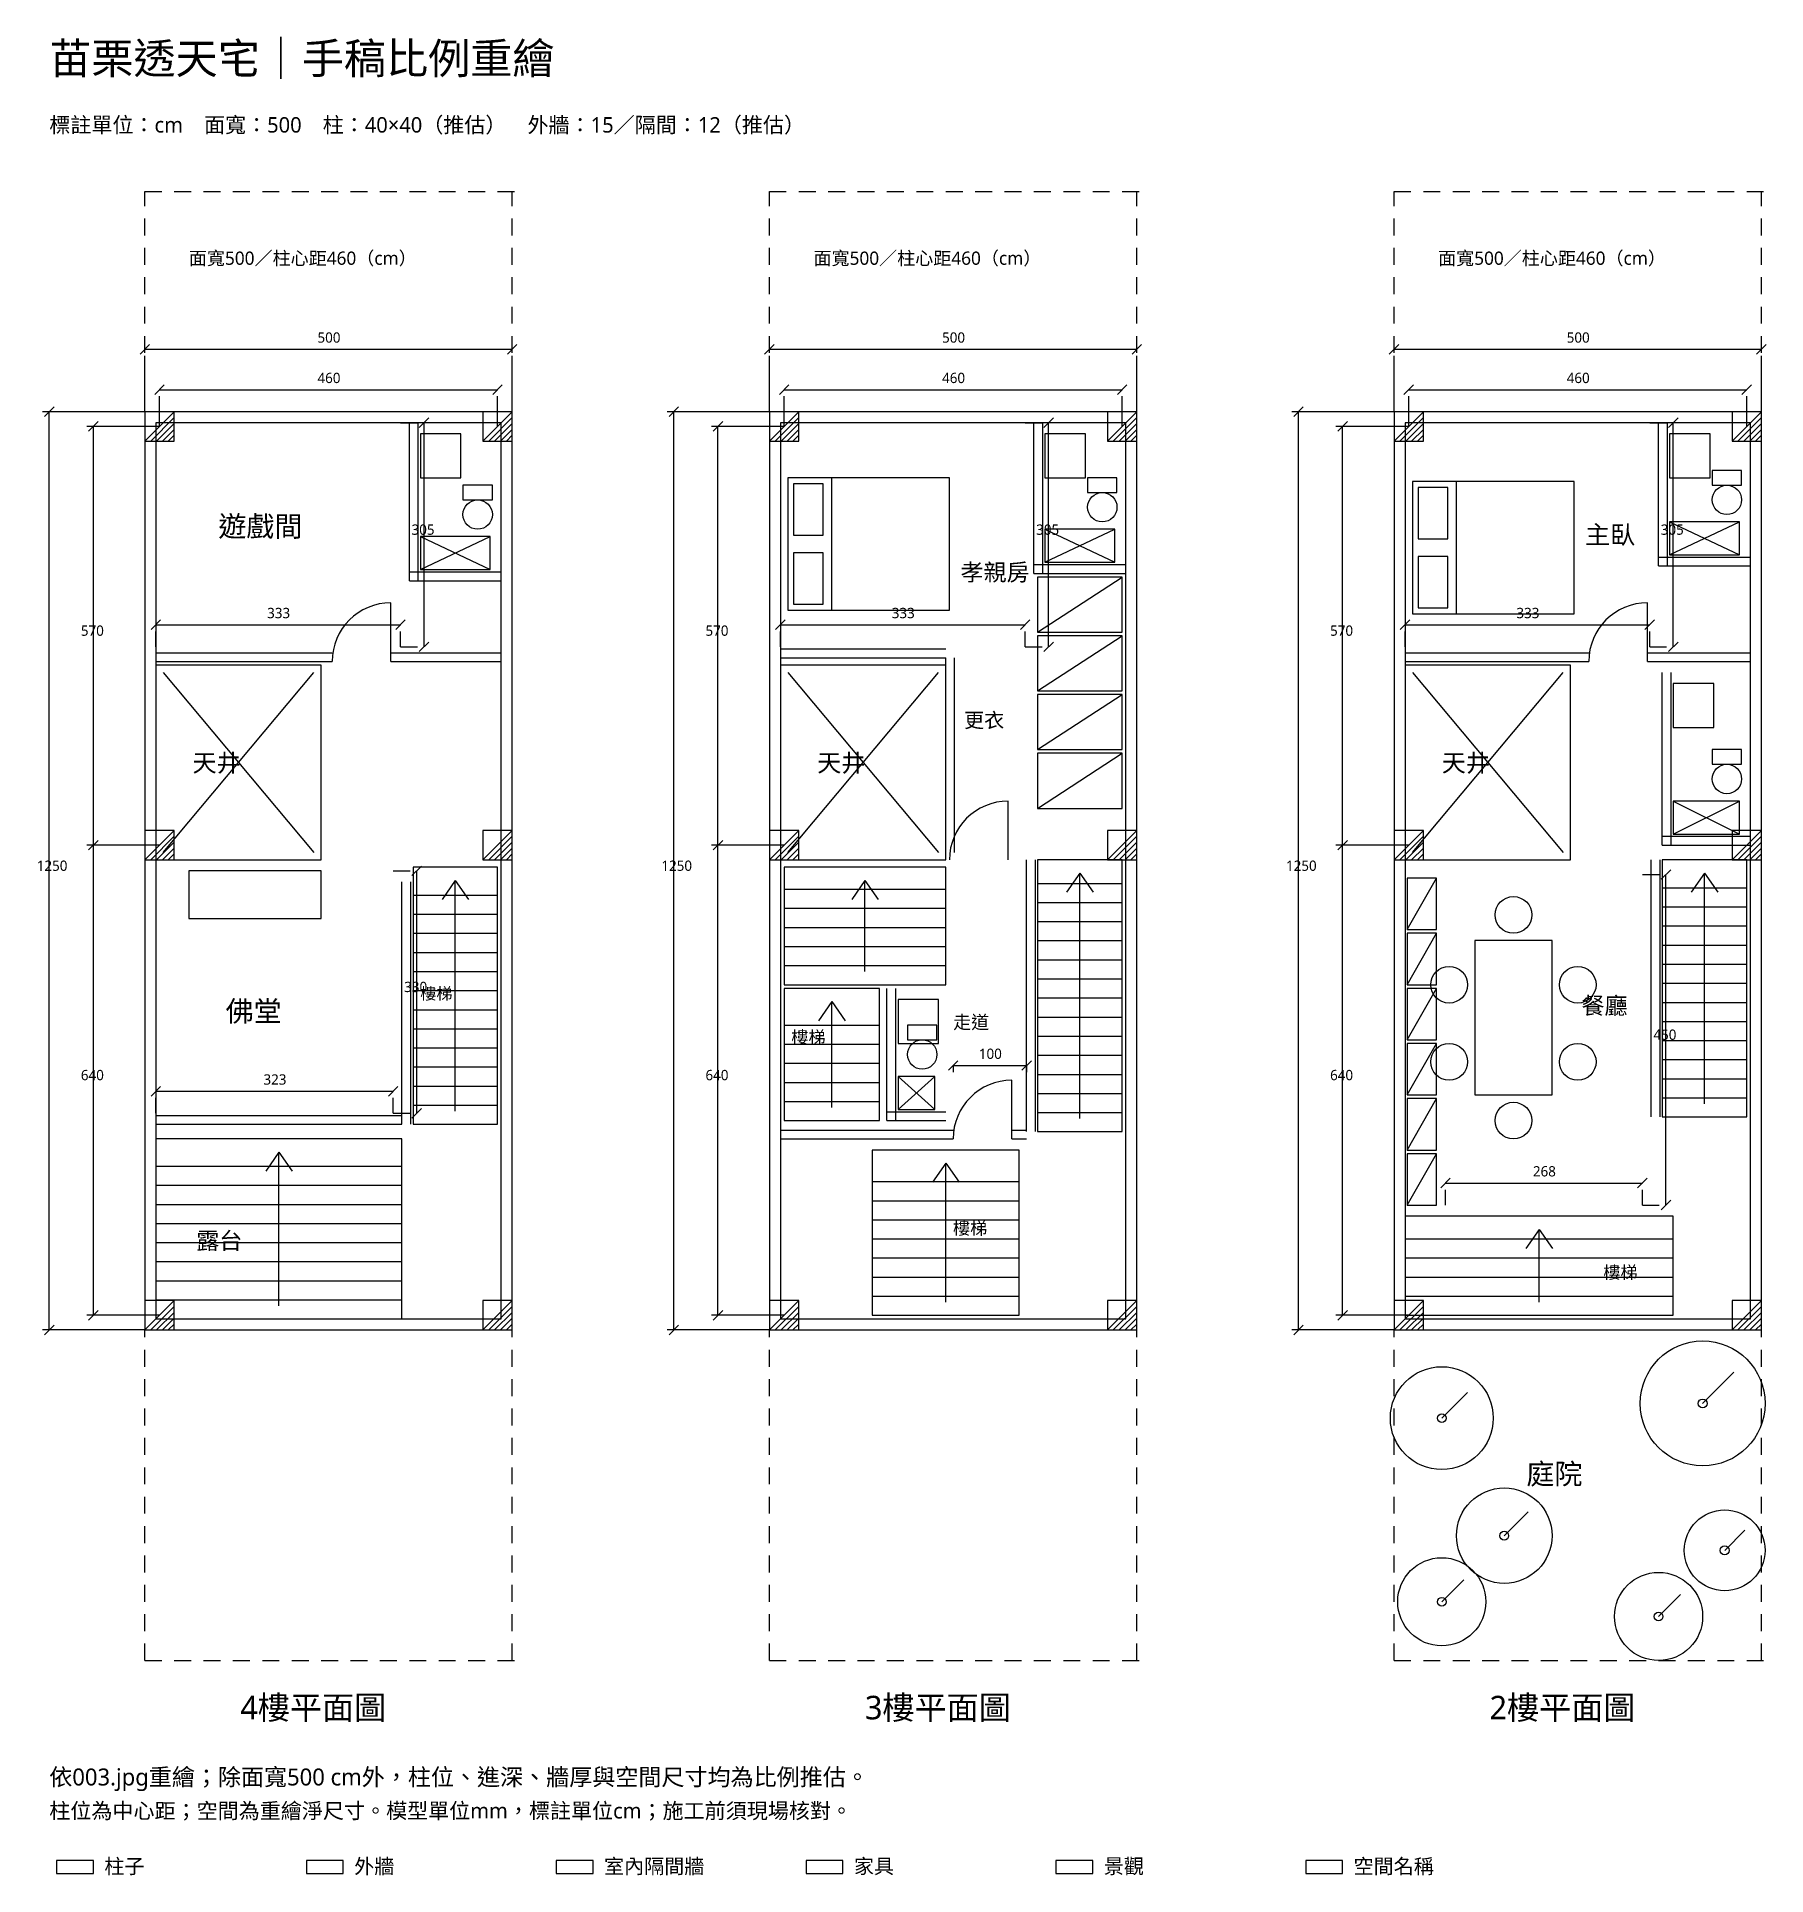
# Model space of a CAD drawing. Header units: millimetres. Extents: x -1470 to 22065, y -7422 to 17604.
import ezdxf

# ---------------------------------------------------------------- set-up
doc = ezdxf.new("R2010")
doc.units = ezdxf.units.MM
for name, color, linetype, true_color in [('COLUMN', 5, 'CONTINUOUS', 0x173fa8), ('DIMENSION', 7, 'CONTINUOUS', 0x555555), ('EXTERIOR', 4, 'CONTINUOUS', 0x60c8f2), ('FURNITURE', 9, 'CONTINUOUS', 0xaaaaaa), ('LANDSCAPE', 3, 'CONTINUOUS', 0x339b48), ('PARTITION', 2, 'CONTINUOUS', 0xd6b500), ('REFERENCE', 8, 'CONTINUOUS', 0x888888), ('SPACE_NAME', 1, 'CONTINUOUS', 0xdd3333)]:
    doc.layers.add(name, color=color, linetype=linetype, true_color=true_color)
doc.styles.add('CJK', font='msjh.ttc')
doc.dimstyles.get("Standard").update_dxf_attribs({"dimtxt": 140, "dimasz": 100, "dimexe": 90, "dimexo": 70, "dimgap": 70, "dimtad": 1, "dimdec": 1, "dimlfac": 0.1, "dimcen": 2.5, "dimazin": 3, "dimtfac": 1, "dimtmove": 0, "dimatfit": 3})

# ---------------------------------------------------------------- blocks, each defined once
blk = doc.blocks.new('*D1')
at = {"layer": 'DIMENSION'}
for p, q in [((-65, 13285), (65, 13415)), ((0, 13350), (5000, 13350)), ((4935, 13285), (5065, 13415)), ((0, 12500), (0, 13260)), ((5000, 12500), (5000, 13260))]:
    blk.add_line(p, q, dxfattribs=at)
at = {"layer": 'DIMENSION', "style": 'CJK'}
blk.add_text('500', height=140, dxfattribs=at).set_placement((2350, 13440))
blk = doc.blocks.new('*D2')
at = {"layer": 'DIMENSION'}
for p, q in [((135, 12735), (265, 12865)), ((200, 12800), (4800, 12800)), ((4735, 12735), (4865, 12865)), ((200, 12300), (200, 12710)), ((4800, 12300), (4800, 12710))]:
    blk.add_line(p, q, dxfattribs=at)
at = {"layer": 'DIMENSION', "style": 'CJK'}
blk.add_text('460', height=140, dxfattribs=at).set_placement((2350, 12890))
blk = doc.blocks.new('*D3')
at = {"layer": 'DIMENSION'}
for p, q in [((-1365, 12435), (-1235, 12565)), ((0, 12500), (-1390, 12500)), ((-1300, 0), (-1300, 12500)), ((0, 0), (-1390, 0)), ((-1365, -65), (-1235, 65))]:
    blk.add_line(p, q, dxfattribs=at)
at = {"layer": 'DIMENSION', "style": 'CJK'}
blk.add_text('1250', height=140, dxfattribs=at).set_placement((-1470, 6250))
blk = doc.blocks.new('*D4')
at = {"layer": 'DIMENSION'}
for p, q in [((200, 6600), (-790, 6600)), ((-765, 6535), (-635, 6665)), ((-700, 200), (-700, 6600)), ((-765, 135), (-635, 265)), ((200, 200), (-790, 200))]:
    blk.add_line(p, q, dxfattribs=at)
at = {"layer": 'DIMENSION', "style": 'CJK'}
blk.add_text('640', height=140, dxfattribs=at).set_placement((-870, 3400))
blk = doc.blocks.new('*D5')
at = {"layer": 'DIMENSION'}
for p, q in [((200, 12300), (-790, 12300)), ((-765, 12235), (-635, 12365)), ((-700, 6600), (-700, 12300)), ((200, 6600), (-790, 6600)), ((-765, 6535), (-635, 6665))]:
    blk.add_line(p, q, dxfattribs=at)
at = {"layer": 'DIMENSION', "style": 'CJK'}
blk.add_text('570', height=140, dxfattribs=at).set_placement((-870, 9450))
blk = doc.blocks.new('*D6')
at = {"layer": 'DIMENSION'}
for p, q in [((85, 9535), (215, 9665)), ((150, 9600), (3480, 9600)), ((3415, 9535), (3545, 9665)), ((150, 9300), (150, 9510)), ((3480, 9300), (3480, 9510))]:
    blk.add_line(p, q, dxfattribs=at)
at = {"layer": 'DIMENSION', "style": 'CJK'}
blk.add_text('333', height=140, dxfattribs=at).set_placement((1665, 9690))
blk = doc.blocks.new('*D7')
at = {"layer": 'DIMENSION'}
for p, q in [((3480, 12350), (3710, 12350)), ((3735, 12285), (3865, 12415)), ((3800, 9300), (3800, 12350)), ((3480, 9300), (3710, 9300)), ((3735, 9235), (3865, 9365))]:
    blk.add_line(p, q, dxfattribs=at)
at = {"layer": 'DIMENSION', "style": 'CJK'}
blk.add_text('305', height=140, dxfattribs=at).set_placement((3630, 10825))
blk = doc.blocks.new('*D8')
at = {"layer": 'DIMENSION'}
for p, q in [((85, 3185), (215, 3315)), ((3315, 3185), (3445, 3315)), ((150, 3250), (3380, 3250)), ((150, 2950), (150, 3160)), ((3380, 2950), (3380, 3160))]:
    blk.add_line(p, q, dxfattribs=at)
at = {"layer": 'DIMENSION', "style": 'CJK'}
blk.add_text('323', height=140, dxfattribs=at).set_placement((1615, 3340))
blk = doc.blocks.new('*D9')
at = {"layer": 'DIMENSION'}
for p, q in [((3635, 6185), (3765, 6315)), ((3380, 6250), (3610, 6250)), ((3700, 2950), (3700, 6250)), ((3635, 2885), (3765, 3015)), ((3380, 2950), (3610, 2950))]:
    blk.add_line(p, q, dxfattribs=at)
at = {"layer": 'DIMENSION', "style": 'CJK'}
blk.add_text('330', height=140, dxfattribs=at).set_placement((3530, 4600))
blk = doc.blocks.new('*D10')
at = {"layer": 'DIMENSION'}
for p, q in [((8435, 13285), (8565, 13415)), ((8500, 13350), (13500, 13350)), ((13435, 13285), (13565, 13415)), ((8500, 12500), (8500, 13260)), ((13500, 12500), (13500, 13260))]:
    blk.add_line(p, q, dxfattribs=at)
at = {"layer": 'DIMENSION', "style": 'CJK'}
blk.add_text('500', height=140, dxfattribs=at).set_placement((10850, 13440))
blk = doc.blocks.new('*D11')
at = {"layer": 'DIMENSION'}
for p, q in [((8635, 12735), (8765, 12865)), ((8700, 12800), (13300, 12800)), ((13235, 12735), (13365, 12865)), ((8700, 12300), (8700, 12710)), ((13300, 12300), (13300, 12710))]:
    blk.add_line(p, q, dxfattribs=at)
at = {"layer": 'DIMENSION', "style": 'CJK'}
blk.add_text('460', height=140, dxfattribs=at).set_placement((10850, 12890))
blk = doc.blocks.new('*D12')
at = {"layer": 'DIMENSION'}
for p, q in [((7135, 12435), (7265, 12565)), ((8500, 12500), (7110, 12500)), ((7200, 0), (7200, 12500)), ((8500, 0), (7110, 0)), ((7135, -65), (7265, 65))]:
    blk.add_line(p, q, dxfattribs=at)
at = {"layer": 'DIMENSION', "style": 'CJK'}
blk.add_text('1250', height=140, dxfattribs=at).set_placement((7030, 6250))
blk = doc.blocks.new('*D13')
at = {"layer": 'DIMENSION'}
for p, q in [((8700, 6600), (7710, 6600)), ((7735, 6535), (7865, 6665)), ((7800, 200), (7800, 6600)), ((7735, 135), (7865, 265)), ((8700, 200), (7710, 200))]:
    blk.add_line(p, q, dxfattribs=at)
at = {"layer": 'DIMENSION', "style": 'CJK'}
blk.add_text('640', height=140, dxfattribs=at).set_placement((7630, 3400))
blk = doc.blocks.new('*D14')
at = {"layer": 'DIMENSION'}
for p, q in [((8700, 12300), (7710, 12300)), ((7735, 12235), (7865, 12365)), ((7800, 6600), (7800, 12300)), ((8700, 6600), (7710, 6600)), ((7735, 6535), (7865, 6665))]:
    blk.add_line(p, q, dxfattribs=at)
at = {"layer": 'DIMENSION', "style": 'CJK'}
blk.add_text('570', height=140, dxfattribs=at).set_placement((7630, 9450))
blk = doc.blocks.new('*D15')
at = {"layer": 'DIMENSION'}
for p, q in [((8585, 9535), (8715, 9665)), ((8650, 9600), (11980, 9600)), ((11915, 9535), (12045, 9665)), ((8650, 9300), (8650, 9510)), ((11980, 9300), (11980, 9510))]:
    blk.add_line(p, q, dxfattribs=at)
at = {"layer": 'DIMENSION', "style": 'CJK'}
blk.add_text('333', height=140, dxfattribs=at).set_placement((10165, 9690))
blk = doc.blocks.new('*D16')
at = {"layer": 'DIMENSION'}
for p, q in [((11980, 12350), (12210, 12350)), ((12235, 12285), (12365, 12415)), ((12300, 9300), (12300, 12350)), ((11980, 9300), (12210, 9300)), ((12235, 9235), (12365, 9365))]:
    blk.add_line(p, q, dxfattribs=at)
at = {"layer": 'DIMENSION', "style": 'CJK'}
blk.add_text('305', height=140, dxfattribs=at).set_placement((12130, 10825))
blk = doc.blocks.new('*D17')
at = {"layer": 'DIMENSION'}
for p, q in [((10935, 3535), (11065, 3665)), ((11000, 3600), (11000, 3510)), ((11000, 3600), (12000, 3600)), ((11935, 3535), (12065, 3665)), ((12000, 3600), (12000, 3510))]:
    blk.add_line(p, q, dxfattribs=at)
at = {"layer": 'DIMENSION', "style": 'CJK'}
blk.add_text('100', height=140, dxfattribs=at).set_placement((11350, 3690))
blk = doc.blocks.new('*D18')
at = {"layer": 'DIMENSION'}
for p, q in [((16935, 13285), (17065, 13415)), ((17000, 13350), (22000, 13350)), ((21935, 13285), (22065, 13415)), ((17000, 12500), (17000, 13260)), ((22000, 12500), (22000, 13260))]:
    blk.add_line(p, q, dxfattribs=at)
at = {"layer": 'DIMENSION', "style": 'CJK'}
blk.add_text('500', height=140, dxfattribs=at).set_placement((19350, 13440))
blk = doc.blocks.new('*D19')
at = {"layer": 'DIMENSION'}
for p, q in [((17135, 12735), (17265, 12865)), ((17200, 12800), (21800, 12800)), ((21735, 12735), (21865, 12865)), ((17200, 12300), (17200, 12710)), ((21800, 12300), (21800, 12710))]:
    blk.add_line(p, q, dxfattribs=at)
at = {"layer": 'DIMENSION', "style": 'CJK'}
blk.add_text('460', height=140, dxfattribs=at).set_placement((19350, 12890))
blk = doc.blocks.new('*D20')
at = {"layer": 'DIMENSION'}
for p, q in [((15635, 12435), (15765, 12565)), ((17000, 12500), (15610, 12500)), ((15700, 0), (15700, 12500)), ((17000, 0), (15610, 0)), ((15635, -65), (15765, 65))]:
    blk.add_line(p, q, dxfattribs=at)
at = {"layer": 'DIMENSION', "style": 'CJK'}
blk.add_text('1250', height=140, dxfattribs=at).set_placement((15530, 6250))
blk = doc.blocks.new('*D21')
at = {"layer": 'DIMENSION'}
for p, q in [((17200, 6600), (16210, 6600)), ((16235, 6535), (16365, 6665)), ((16300, 200), (16300, 6600)), ((16235, 135), (16365, 265)), ((17200, 200), (16210, 200))]:
    blk.add_line(p, q, dxfattribs=at)
at = {"layer": 'DIMENSION', "style": 'CJK'}
blk.add_text('640', height=140, dxfattribs=at).set_placement((16130, 3400))
blk = doc.blocks.new('*D22')
at = {"layer": 'DIMENSION'}
for p, q in [((17200, 12300), (16210, 12300)), ((16235, 12235), (16365, 12365)), ((16300, 6600), (16300, 12300)), ((17200, 6600), (16210, 6600)), ((16235, 6535), (16365, 6665))]:
    blk.add_line(p, q, dxfattribs=at)
at = {"layer": 'DIMENSION', "style": 'CJK'}
blk.add_text('570', height=140, dxfattribs=at).set_placement((16130, 9450))
blk = doc.blocks.new('*D23')
at = {"layer": 'DIMENSION'}
for p, q in [((17085, 9535), (17215, 9665)), ((17150, 9600), (20480, 9600)), ((20415, 9535), (20545, 9665)), ((17150, 9300), (17150, 9510)), ((20480, 9300), (20480, 9510))]:
    blk.add_line(p, q, dxfattribs=at)
at = {"layer": 'DIMENSION', "style": 'CJK'}
blk.add_text('333', height=140, dxfattribs=at).set_placement((18665, 9690))
blk = doc.blocks.new('*D24')
at = {"layer": 'DIMENSION'}
for p, q in [((20480, 12350), (20710, 12350)), ((20735, 12285), (20865, 12415)), ((20800, 9300), (20800, 12350)), ((20480, 9300), (20710, 9300)), ((20735, 9235), (20865, 9365))]:
    blk.add_line(p, q, dxfattribs=at)
at = {"layer": 'DIMENSION', "style": 'CJK'}
blk.add_text('305', height=140, dxfattribs=at).set_placement((20630, 10825))
blk = doc.blocks.new('*D25')
at = {"layer": 'DIMENSION'}
for p, q in [((17635, 1935), (17765, 2065)), ((20315, 1935), (20445, 2065)), ((17700, 2000), (20380, 2000)), ((17700, 1700), (17700, 1910)), ((20380, 1700), (20380, 1910))]:
    blk.add_line(p, q, dxfattribs=at)
at = {"layer": 'DIMENSION', "style": 'CJK'}
blk.add_text('268', height=140, dxfattribs=at).set_placement((18890, 2090))
blk = doc.blocks.new('*D26')
at = {"layer": 'DIMENSION'}
for p, q in [((20635, 6135), (20765, 6265)), ((20380, 6200), (20610, 6200)), ((20700, 1700), (20700, 6200)), ((20635, 1635), (20765, 1765)), ((20380, 1700), (20610, 1700))]:
    blk.add_line(p, q, dxfattribs=at)
at = {"layer": 'DIMENSION', "style": 'CJK'}
blk.add_text('450', height=140, dxfattribs=at).set_placement((20530, 3950))

msp = doc.modelspace()

# ---------------------------------------------------------------- linework, layer by layer
at = {"layer": 'COLUMN'}
for p, q in [((400, 12500), (0, 12500)), ((0, 12500), (0, 12100)), ((0, 12100), (400, 12500)), ((80, 12100), (400, 12420)), ((160, 12100), (400, 12340)), ((400, 12100), (400, 12500)), ((5000, 12500), (4600, 12500)), ((4600, 12500), (4600, 12100)), ((4600, 12100), (5000, 12500)), ((4680, 12100), (5000, 12420)), ((4760, 12100), (5000, 12340)), ((5000, 12100), (5000, 12500)), ((8900, 12500), (8500, 12500)), ((8500, 12500), (8500, 12100)), ((8500, 12100), (8900, 12500)), ((8580, 12100), (8900, 12420)), ((8660, 12100), (8900, 12340)), ((8900, 12100), (8900, 12500)), ((13500, 12500), (13100, 12500)), ((13100, 12500), (13100, 12100)), ((13100, 12100), (13500, 12500)), ((13180, 12100), (13500, 12420)), ((13260, 12100), (13500, 12340)), ((13500, 12100), (13500, 12500)), ((17400, 12500), (17000, 12500)), ((17000, 12500), (17000, 12100)), ((17000, 12100), (17400, 12500)), ((17080, 12100), (17400, 12420)), ((17160, 12100), (17400, 12340)), ((17400, 12100), (17400, 12500)), ((22000, 12500), (21600, 12500)), ((21600, 12500), (21600, 12100)), ((21600, 12100), (22000, 12500)), ((21680, 12100), (22000, 12420)), ((21760, 12100), (22000, 12340)), ((22000, 12100), (22000, 12500)), ((0, 12100), (400, 12100)), ((240, 12100), (400, 12260)), ((320, 12100), (400, 12180)), ((4600, 12100), (5000, 12100)), ((4840, 12100), (5000, 12260)), ((4920, 12100), (5000, 12180)), ((8500, 12100), (8900, 12100)), ((8740, 12100), (8900, 12260)), ((8820, 12100), (8900, 12180)), ((13100, 12100), (13500, 12100)), ((13340, 12100), (13500, 12260)), ((13420, 12100), (13500, 12180)), ((17000, 12100), (17400, 12100)), ((17240, 12100), (17400, 12260)), ((17320, 12100), (17400, 12180)), ((21600, 12100), (22000, 12100)), ((21840, 12100), (22000, 12260)), ((21920, 12100), (22000, 12180)), ((400, 6800), (0, 6800)), ((0, 6800), (0, 6400)), ((0, 6400), (400, 6800)), ((400, 6400), (400, 6800)), ((5000, 6800), (4600, 6800)), ((4600, 6800), (4600, 6400)), ((4600, 6400), (5000, 6800)), ((5000, 6400), (5000, 6800)), ((8900, 6800), (8500, 6800)), ((8500, 6800), (8500, 6400)), ((8500, 6400), (8900, 6800)), ((8900, 6400), (8900, 6800)), ((13500, 6800), (13100, 6800)), ((13100, 6800), (13100, 6400)), ((13100, 6400), (13500, 6800)), ((13500, 6400), (13500, 6800)), ((17400, 6800), (17000, 6800)), ((17000, 6800), (17000, 6400)), ((17000, 6400), (17400, 6800)), ((17400, 6400), (17400, 6800)), ((22000, 6800), (21600, 6800)), ((21600, 6800), (21600, 6400)), ((21600, 6400), (22000, 6800)), ((22000, 6400), (22000, 6800)), ((80, 6400), (400, 6720)), ((160, 6400), (400, 6640)), ((240, 6400), (400, 6560)), ((4680, 6400), (5000, 6720)), ((4760, 6400), (5000, 6640)), ((4840, 6400), (5000, 6560)), ((8580, 6400), (8900, 6720)), ((8660, 6400), (8900, 6640)), ((8740, 6400), (8900, 6560)), ((13180, 6400), (13500, 6720)), ((13260, 6400), (13500, 6640)), ((13340, 6400), (13500, 6560)), ((17080, 6400), (17400, 6720)), ((17160, 6400), (17400, 6640)), ((17240, 6400), (17400, 6560)), ((21680, 6400), (22000, 6720)), ((21760, 6400), (22000, 6640)), ((21840, 6400), (22000, 6560)), ((0, 6400), (400, 6400)), ((320, 6400), (400, 6480)), ((4600, 6400), (5000, 6400)), ((4920, 6400), (5000, 6480)), ((8500, 6400), (8900, 6400)), ((8820, 6400), (8900, 6480)), ((13100, 6400), (13500, 6400)), ((13420, 6400), (13500, 6480)), ((17000, 6400), (17400, 6400)), ((17320, 6400), (17400, 6480)), ((21600, 6400), (22000, 6400)), ((21920, 6400), (22000, 6480)), ((400, 400), (0, 400)), ((0, 400), (0, 0)), ((0, 0), (400, 400)), ((80, 0), (400, 320)), ((400, 0), (400, 400)), ((5000, 400), (4600, 400)), ((4600, 400), (4600, 0)), ((4600, 0), (5000, 400)), ((4680, 0), (5000, 320)), ((5000, 0), (5000, 400)), ((8900, 400), (8500, 400)), ((8500, 400), (8500, 0)), ((8500, 0), (8900, 400)), ((8580, 0), (8900, 320)), ((8900, 0), (8900, 400)), ((13500, 400), (13100, 400)), ((13100, 400), (13100, 0)), ((13100, 0), (13500, 400)), ((13180, 0), (13500, 320)), ((13500, 0), (13500, 400)), ((17400, 400), (17000, 400)), ((17000, 400), (17000, 0)), ((17000, 0), (17400, 400)), ((17080, 0), (17400, 320)), ((17400, 0), (17400, 400)), ((22000, 400), (21600, 400)), ((21600, 400), (21600, 0)), ((21600, 0), (22000, 400)), ((21680, 0), (22000, 320)), ((22000, 0), (22000, 400)), ((0, 0), (400, 0)), ((160, 0), (400, 240)), ((240, 0), (400, 160)), ((320, 0), (400, 80)), ((4600, 0), (5000, 0)), ((4760, 0), (5000, 240)), ((4840, 0), (5000, 160)), ((4920, 0), (5000, 80)), ((8500, 0), (8900, 0)), ((8660, 0), (8900, 240)), ((8740, 0), (8900, 160)), ((8820, 0), (8900, 80)), ((13100, 0), (13500, 0)), ((13260, 0), (13500, 240)), ((13340, 0), (13500, 160)), ((13420, 0), (13500, 80)), ((17000, 0), (17400, 0)), ((17160, 0), (17400, 240)), ((17240, 0), (17400, 160)), ((17320, 0), (17400, 80)), ((21600, 0), (22000, 0)), ((21760, 0), (22000, 240)), ((21840, 0), (22000, 160)), ((21920, 0), (22000, 80)), ((-700, -7220), (-1200, -7220)), ((-1200, -7220), (-1200, -7400)), ((-700, -7400), (-700, -7220)), ((-1200, -7400), (-700, -7400))]:
    msp.add_line(p, q, dxfattribs=at)
at = {"layer": 'EXTERIOR'}
for p, q in [((5000, 12500), (0, 12500)), ((0, 12500), (0, 0)), ((4850, 12350), (150, 12350)), ((150, 12350), (150, 150)), ((4850, 150), (4850, 12350)), ((5000, 0), (5000, 12500)), ((13500, 12500), (8500, 12500)), ((8500, 12500), (8500, 0)), ((13350, 12350), (8650, 12350)), ((8650, 12350), (8650, 150)), ((13350, 150), (13350, 12350)), ((13500, 0), (13500, 12500)), ((22000, 12500), (17000, 12500)), ((17000, 12500), (17000, 0)), ((21850, 12350), (17150, 12350)), ((17150, 12350), (17150, 150)), ((21850, 150), (21850, 12350)), ((22000, 0), (22000, 12500)), ((2400, 9050), (150, 9050)), ((150, 9050), (150, 6400)), ((2400, 6400), (2400, 9050)), ((10900, 9050), (8650, 9050)), ((8650, 9050), (8650, 6400)), ((10900, 6400), (10900, 9050)), ((19400, 9050), (17150, 9050)), ((17150, 9050), (17150, 6400)), ((19400, 6400), (19400, 9050)), ((150, 6400), (2400, 6400)), ((8650, 6400), (10900, 6400)), ((17150, 6400), (19400, 6400)), ((0, 0), (5000, 0)), ((150, 150), (4850, 150)), ((8500, 0), (13500, 0)), ((8650, 150), (13350, 150)), ((17000, 0), (22000, 0)), ((17150, 150), (21850, 150)), ((2700, -7220), (2200, -7220)), ((2200, -7220), (2200, -7400)), ((2700, -7400), (2700, -7220)), ((2200, -7400), (2700, -7400))]:
    msp.add_line(p, q, dxfattribs=at)
at = {"layer": 'FURNITURE'}
for p, q in [((4300, 12200), (3750, 12200)), ((3750, 12200), (3750, 11600)), ((4300, 11600), (4300, 12200)), ((12800, 12200), (12250, 12200)), ((12250, 12200), (12250, 11600)), ((12800, 11600), (12800, 12200)), ((21300, 12200), (20750, 12200)), ((20750, 12200), (20750, 11600)), ((21300, 11600), (21300, 12200)), ((3750, 11600), (4300, 11600)), ((10950, 11600), (8750, 11600)), ((8750, 11600), (8750, 9800)), ((9230, 11520), (8830, 11520)), ((8830, 11520), (8830, 10820)), ((9230, 10820), (9230, 11520)), ((9350, 9800), (9350, 11600)), ((10950, 9800), (10950, 11600)), ((12250, 11600), (12800, 11600)), ((13230, 11600), (12830, 11600)), ((12830, 11600), (12830, 11400)), ((13230, 11400), (13230, 11600)), ((19450, 11550), (17250, 11550)), ((17250, 11550), (17250, 9750)), ((17850, 9750), (17850, 11550)), ((19450, 9750), (19450, 11550)), ((20750, 11600), (21300, 11600)), ((21730, 11700), (21330, 11700)), ((21330, 11700), (21330, 11500)), ((21730, 11500), (21730, 11700)), ((4730, 11500), (4330, 11500)), ((4330, 11500), (4330, 11300)), ((4330, 11300), (4730, 11300)), ((4730, 11300), (4730, 11500)), ((12830, 11400), (13230, 11400)), ((17730, 11470), (17330, 11470)), ((17330, 11470), (17330, 10770)), ((17730, 10770), (17730, 11470)), ((21330, 11500), (21730, 11500)), ((4700, 10800), (3750, 10800)), ((3750, 10800), (3750, 10350)), ((3750, 10350), (4700, 10800)), ((3750, 10800), (4700, 10350)), ((4700, 10350), (4700, 10800)), ((8830, 10820), (9230, 10820)), ((13200, 10900), (12250, 10900)), ((12250, 10900), (12250, 10450)), ((12250, 10450), (13200, 10900)), ((12250, 10900), (13200, 10450)), ((13200, 10450), (13200, 10900)), ((17330, 10770), (17730, 10770)), ((21700, 11000), (20750, 11000)), ((20750, 11000), (20750, 10550)), ((20750, 10550), (21700, 11000)), ((20750, 11000), (21700, 10550)), ((21700, 10550), (21700, 11000)), ((9230, 10580), (8830, 10580)), ((8830, 10580), (8830, 9880)), ((9230, 9880), (9230, 10580)), ((17730, 10530), (17330, 10530)), ((17330, 10530), (17330, 9830)), ((17730, 9830), (17730, 10530)), ((20750, 10550), (21700, 10550)), ((3750, 10350), (4700, 10350)), ((12250, 10450), (13200, 10450)), ((13300, 10250), (12150, 10250)), ((12150, 10250), (12150, 9500)), ((12150, 9500), (13300, 10250)), ((13300, 9500), (13300, 10250)), ((8750, 9800), (10950, 9800)), ((8830, 9880), (9230, 9880)), ((17330, 9830), (17730, 9830)), ((17250, 9750), (19450, 9750)), ((12150, 9500), (13300, 9500)), ((13300, 9450), (12150, 9450)), ((12150, 9450), (12150, 8700)), ((12150, 8700), (13300, 9450)), ((13300, 8700), (13300, 9450)), ((21350, 8800), (20800, 8800)), ((20800, 8800), (20800, 8200)), ((21350, 8200), (21350, 8800)), ((12150, 8700), (13300, 8700)), ((13300, 8650), (12150, 8650)), ((12150, 8650), (12150, 7900)), ((12150, 7900), (13300, 8650)), ((13300, 7900), (13300, 8650)), ((20800, 8200), (21350, 8200)), ((12150, 7900), (13300, 7900)), ((13300, 7850), (12150, 7850)), ((12150, 7850), (12150, 7100)), ((12150, 7100), (13300, 7850)), ((13300, 7100), (13300, 7850)), ((21730, 7900), (21330, 7900)), ((21330, 7900), (21330, 7700)), ((21730, 7700), (21730, 7900)), ((21330, 7700), (21730, 7700)), ((12150, 7100), (13300, 7100)), ((21700, 7200), (20800, 7200)), ((20800, 7200), (20800, 6750)), ((20800, 6750), (21700, 7200)), ((20800, 7200), (21700, 6750)), ((21700, 6750), (21700, 7200)), ((20800, 6750), (21700, 6750)), ((4800, 6300), (3650, 6300)), ((3650, 6300), (3650, 2800)), ((4800, 2800), (4800, 6300)), ((10900, 6300), (8700, 6300)), ((8700, 6300), (8700, 4700)), ((10900, 4700), (10900, 6300)), ((13300, 6400), (12150, 6400)), ((12150, 6400), (12150, 2700)), ((13300, 2700), (13300, 6400)), ((21800, 6400), (20650, 6400)), ((20650, 6400), (20650, 2900)), ((21800, 2900), (21800, 6400)), ((2400, 6250), (600, 6250)), ((600, 6250), (600, 5600)), ((2400, 5600), (2400, 6250)), ((4225, 6120), (4045, 5860)), ((4225, 2980), (4225, 6120)), ((4225, 6120), (4405, 5860)), ((9800, 6120), (9620, 5860)), ((9800, 4880), (9800, 6120)), ((9800, 6120), (9980, 5860)), ((12150, 6080), (13300, 6080)), ((12725, 6220), (12545, 5960)), ((12725, 2880), (12725, 6220)), ((12725, 6220), (12905, 5960)), ((17580, 6150), (17180, 6150)), ((17180, 6150), (17180, 5450)), ((17180, 5450), (17580, 6150)), ((17580, 5450), (17580, 6150)), ((20650, 6020), (21800, 6020)), ((21225, 6220), (21045, 5960)), ((21225, 3080), (21225, 6220)), ((21225, 6220), (21405, 5960)), ((3650, 5920), (4800, 5920)), ((8700, 6000), (10900, 6000)), ((12150, 5820), (13300, 5820)), ((20650, 5760), (21800, 5760)), ((600, 5600), (2400, 5600)), ((3650, 5660), (4800, 5660)), ((8700, 5740), (10900, 5740)), ((12150, 5560), (13300, 5560)), ((3650, 5400), (4800, 5400)), ((8700, 5480), (10900, 5480)), ((12150, 5300), (13300, 5300)), ((17180, 5450), (17580, 5450)), ((17580, 5400), (17180, 5400)), ((17180, 5400), (17180, 4700)), ((17180, 4700), (17580, 5400)), ((17580, 4700), (17580, 5400)), ((19150, 5300), (18100, 5300)), ((18100, 5300), (18100, 3200)), ((19150, 3200), (19150, 5300)), ((20650, 5500), (21800, 5500)), ((3650, 5140), (4800, 5140)), ((8700, 5220), (10900, 5220)), ((12150, 5040), (13300, 5040)), ((20650, 5240), (21800, 5240)), ((3650, 4880), (4800, 4880)), ((8700, 4960), (10900, 4960)), ((12150, 4780), (13300, 4780)), ((20650, 4980), (21800, 4980)), ((3650, 4620), (4800, 4620)), ((8700, 4700), (10900, 4700)), ((10000, 4650), (8700, 4650)), ((8700, 4650), (8700, 2850)), ((10000, 2850), (10000, 4650)), ((12150, 4520), (13300, 4520)), ((17180, 4700), (17580, 4700)), ((17580, 4650), (17180, 4650)), ((17180, 4650), (17180, 3950)), ((17180, 3950), (17580, 4650)), ((17580, 3950), (17580, 4650)), ((20650, 4720), (21800, 4720)), ((3650, 4360), (4800, 4360)), ((9350, 4470), (9170, 4210)), ((9350, 3030), (9350, 4470)), ((9350, 4470), (9530, 4210)), ((10800, 4500), (10250, 4500)), ((10250, 4500), (10250, 3900)), ((10800, 3900), (10800, 4500)), ((12150, 4260), (13300, 4260)), ((20650, 4460), (21800, 4460)), ((3650, 4100), (4800, 4100)), ((8700, 4150), (10000, 4150)), ((10780, 4150), (10380, 4150)), ((10380, 4150), (10380, 3950)), ((10780, 3950), (10780, 4150)), ((20650, 4200), (21800, 4200)), ((3650, 3840), (4800, 3840)), ((8700, 3890), (10000, 3890)), ((10250, 3900), (10800, 3900)), ((10380, 3950), (10780, 3950)), ((12150, 4000), (13300, 4000)), ((17180, 3950), (17580, 3950)), ((17580, 3900), (17180, 3900)), ((17180, 3900), (17180, 3200)), ((17180, 3200), (17580, 3900)), ((17580, 3200), (17580, 3900)), ((20650, 3940), (21800, 3940)), ((3650, 3580), (4800, 3580)), ((8700, 3630), (10000, 3630)), ((12150, 3740), (13300, 3740)), ((20650, 3680), (21800, 3680)), ((3650, 3320), (4800, 3320)), ((8700, 3370), (10000, 3370)), ((10750, 3450), (10250, 3450)), ((10250, 3450), (10250, 3000)), ((10250, 3000), (10750, 3450)), ((10250, 3450), (10750, 3000)), ((10750, 3000), (10750, 3450)), ((12150, 3480), (13300, 3480)), ((20650, 3420), (21800, 3420)), ((3650, 3060), (4800, 3060)), ((8700, 3110), (10000, 3110)), ((12150, 3220), (13300, 3220)), ((17180, 3200), (17580, 3200)), ((17580, 3150), (17180, 3150)), ((17180, 3150), (17180, 2450)), ((17180, 2450), (17580, 3150)), ((17580, 2450), (17580, 3150)), ((18100, 3200), (19150, 3200)), ((20650, 3160), (21800, 3160)), ((3650, 2800), (4800, 2800)), ((8700, 2850), (10000, 2850)), ((10250, 3000), (10750, 3000)), ((12150, 2960), (13300, 2960)), ((20650, 2900), (21800, 2900)), ((3500, 2600), (150, 2600)), ((150, 2600), (150, 150)), ((3500, 150), (3500, 2600)), ((12150, 2700), (13300, 2700)), ((1825, 2420), (1645, 2160)), ((1825, 330), (1825, 2420)), ((1825, 2420), (2005, 2160)), ((11900, 2450), (9900, 2450)), ((9900, 2450), (9900, 200)), ((10900, 2270), (10720, 2010)), ((10900, 380), (10900, 2270)), ((10900, 2270), (11080, 2010)), ((11900, 200), (11900, 2450)), ((17180, 2450), (17580, 2450)), ((17580, 2400), (17180, 2400)), ((17180, 2400), (17180, 1700)), ((17180, 1700), (17580, 2400)), ((17580, 1700), (17580, 2400)), ((150, 2230), (3500, 2230)), ((9900, 2020), (11900, 2020)), ((150, 1970), (3500, 1970)), ((9900, 1760), (11900, 1760)), ((150, 1710), (3500, 1710)), ((20800, 1550), (17150, 1550)), ((17150, 1550), (17150, 200)), ((17180, 1700), (17580, 1700)), ((20800, 200), (20800, 1550)), ((150, 1450), (3500, 1450)), ((9900, 1500), (11900, 1500)), ((18975, 1370), (18795, 1110)), ((18975, 380), (18975, 1370)), ((18975, 1370), (19155, 1110)), ((150, 1190), (3500, 1190)), ((9900, 1240), (11900, 1240)), ((17150, 1240), (20800, 1240)), ((150, 930), (3500, 930)), ((9900, 980), (11900, 980)), ((17150, 980), (20800, 980)), ((150, 670), (3500, 670)), ((9900, 720), (11900, 720)), ((17150, 720), (20800, 720)), ((150, 410), (3500, 410)), ((9900, 460), (11900, 460)), ((17150, 460), (20800, 460)), ((150, 150), (3500, 150)), ((9900, 200), (11900, 200)), ((17150, 200), (20800, 200)), ((9500, -7220), (9000, -7220)), ((9000, -7220), (9000, -7400)), ((9500, -7400), (9500, -7220)), ((9000, -7400), (9500, -7400))]:
    msp.add_line(p, q, dxfattribs=at)
for centre, radius in [((4530, 11100), 200), ((13030, 11200), 200), ((21530, 11300), 200), ((21530, 7500), 200), ((18625, 5650), 250), ((17750, 4700), 250), ((19500, 4700), 250), ((10580, 3750), 200), ((17750, 3650), 250), ((19500, 3650), 250), ((18625, 2850), 250)]:
    msp.add_circle(centre, radius, dxfattribs=at)
at = {"layer": 'LANDSCAPE'}
for p, q in [((21200, -1000), (21625, -575)), ((17650, -1200), (18000, -850)), ((18500, -2800), (18825, -2475)), ((21500, -3000), (21775, -2725)), ((17650, -3700), (17950, -3400)), ((20600, -3900), (20900, -3600)), ((12900, -7220), (12400, -7220)), ((12400, -7220), (12400, -7400)), ((12900, -7400), (12900, -7220)), ((12400, -7400), (12900, -7400))]:
    msp.add_line(p, q, dxfattribs=at)
for centre, radius in [((21200, -1000), 850), ((17650, -1200), 700), ((21200, -1000), 60), ((17650, -1200), 60), ((18500, -2800), 650), ((21500, -3000), 550), ((18500, -2800), 60), ((21500, -3000), 60), ((17650, -3700), 600), ((20600, -3900), 600), ((17650, -3700), 60), ((20600, -3900), 60)]:
    msp.add_circle(centre, radius, dxfattribs=at)
at = {"layer": 'PARTITION'}
for p, q in [((3600, 10200), (3600, 12350)), ((3720, 10200), (3720, 12350)), ((12100, 10300), (12100, 12350)), ((12220, 10300), (12220, 12350)), ((20600, 10400), (20600, 12350)), ((20720, 10400), (20720, 12350)), ((20600, 10520), (21850, 10520)), ((3600, 10320), (4850, 10320)), ((12100, 10420), (13350, 10420)), ((12100, 10300), (13350, 10300)), ((20600, 10400), (21850, 10400)), ((3600, 10200), (4850, 10200)), ((3350, 9100), (3350, 9900)), ((20450, 9100), (20450, 9900)), ((8650, 9270), (10900, 9270)), ((150, 9220), (2550, 9220)), ((150, 9100), (2550, 9100)), ((3350, 9220), (4850, 9220)), ((3350, 9100), (4850, 9100)), ((8650, 9150), (10900, 9150)), ((10900, 6500), (10900, 9150)), ((11020, 6500), (11020, 9150)), ((17150, 9220), (19650, 9220)), ((17150, 9100), (19650, 9100)), ((20450, 9220), (21850, 9220)), ((20450, 9100), (21850, 9100)), ((20650, 6600), (20650, 8950)), ((20770, 6600), (20770, 8950)), ((11750, 6400), (11750, 7200)), ((20650, 6720), (21850, 6720)), ((20650, 6600), (21850, 6600)), ((12000, 2700), (12000, 6400)), ((12120, 2700), (12120, 6400)), ((20500, 2900), (20500, 6400)), ((20620, 2900), (20620, 6400)), ((3500, 2800), (3500, 6100)), ((3620, 2800), (3620, 6100)), ((10100, 2850), (10100, 4650)), ((10220, 2850), (10220, 4650)), ((11800, 2600), (11800, 3400)), ((150, 2920), (3500, 2920)), ((150, 2800), (3500, 2800)), ((10100, 2970), (10900, 2970)), ((10100, 2850), (10900, 2850)), ((8650, 2720), (11000, 2720)), ((8650, 2600), (11000, 2600)), ((11800, 2720), (12000, 2720)), ((11800, 2600), (12000, 2600)), ((6100, -7220), (5600, -7220)), ((5600, -7220), (5600, -7400)), ((6100, -7400), (6100, -7220)), ((5600, -7400), (6100, -7400))]:
    msp.add_line(p, q, dxfattribs=at)
for centre in [(3350, 9100), (20450, 9100), (11750, 6400), (11800, 2600)]:
    msp.add_arc(centre, 800, 90, 180, dxfattribs=at)
at = {"layer": 'REFERENCE'}
for p, q in [((0, 15500), (230, 15500)), ((0, 15300), (0, 15500)), ((400, 15500), (630, 15500)), ((800, 15500), (1030, 15500)), ((1200, 15500), (1430, 15500)), ((1600, 15500), (1830, 15500)), ((2000, 15500), (2230, 15500)), ((2400, 15500), (2630, 15500)), ((2800, 15500), (3030, 15500)), ((3200, 15500), (3430, 15500)), ((3600, 15500), (3830, 15500)), ((4000, 15500), (4230, 15500)), ((4400, 15500), (4630, 15500)), ((4800, 15500), (5030, 15500)), ((5000, 15300), (5000, 15500)), ((8500, 15500), (8730, 15500)), ((8500, 15300), (8500, 15500)), ((8900, 15500), (9130, 15500)), ((9300, 15500), (9530, 15500)), ((9700, 15500), (9930, 15500)), ((10100, 15500), (10330, 15500)), ((10500, 15500), (10730, 15500)), ((10900, 15500), (11130, 15500)), ((11300, 15500), (11530, 15500)), ((11700, 15500), (11930, 15500)), ((12100, 15500), (12330, 15500)), ((12500, 15500), (12730, 15500)), ((12900, 15500), (13130, 15500)), ((13300, 15500), (13530, 15500)), ((13500, 15300), (13500, 15500)), ((17000, 15500), (17230, 15500)), ((17000, 15300), (17000, 15500)), ((17400, 15500), (17630, 15500)), ((17800, 15500), (18030, 15500)), ((18200, 15500), (18430, 15500)), ((18600, 15500), (18830, 15500)), ((19000, 15500), (19230, 15500)), ((19400, 15500), (19630, 15500)), ((19800, 15500), (20030, 15500)), ((20200, 15500), (20430, 15500)), ((20600, 15500), (20830, 15500)), ((21000, 15500), (21230, 15500)), ((21400, 15500), (21630, 15500)), ((21800, 15500), (22030, 15500)), ((22000, 15300), (22000, 15500)), ((0, 14900), (0, 15130)), ((5000, 14900), (5000, 15130)), ((8500, 14900), (8500, 15130)), ((13500, 14900), (13500, 15130)), ((17000, 14900), (17000, 15130)), ((22000, 14900), (22000, 15130)), ((0, 14500), (0, 14730)), ((5000, 14500), (5000, 14730)), ((8500, 14500), (8500, 14730)), ((13500, 14500), (13500, 14730)), ((17000, 14500), (17000, 14730)), ((22000, 14500), (22000, 14730)), ((0, 14100), (0, 14330)), ((5000, 14100), (5000, 14330)), ((8500, 14100), (8500, 14330)), ((13500, 14100), (13500, 14330)), ((17000, 14100), (17000, 14330)), ((22000, 14100), (22000, 14330)), ((0, 13700), (0, 13930)), ((5000, 13700), (5000, 13930)), ((8500, 13700), (8500, 13930)), ((13500, 13700), (13500, 13930)), ((17000, 13700), (17000, 13930)), ((22000, 13700), (22000, 13930)), ((0, 13300), (0, 13530)), ((5000, 13300), (5000, 13530)), ((8500, 13300), (8500, 13530)), ((13500, 13300), (13500, 13530)), ((17000, 13300), (17000, 13530)), ((22000, 13300), (22000, 13530)), ((0, 12900), (0, 13130)), ((5000, 12900), (5000, 13130)), ((8500, 12900), (8500, 13130)), ((13500, 12900), (13500, 13130)), ((17000, 12900), (17000, 13130)), ((22000, 12900), (22000, 13130)), ((0, 12500), (0, 12730)), ((5000, 12500), (5000, 12730)), ((8500, 12500), (8500, 12730)), ((13500, 12500), (13500, 12730)), ((17000, 12500), (17000, 12730)), ((22000, 12500), (22000, 12730)), ((250, 6500), (2300, 8950)), ((250, 8950), (2300, 6500)), ((8750, 6500), (10800, 8950)), ((8750, 8950), (10800, 6500)), ((17250, 6500), (19300, 8950)), ((17250, 8950), (19300, 6500)), ((0, -100), (0, 0)), ((5000, -100), (5000, 0)), ((8500, -100), (8500, 0)), ((13500, -100), (13500, 0)), ((17000, -100), (17000, 0)), ((22000, -100), (22000, 0)), ((0, -500), (0, -270)), ((5000, -500), (5000, -270)), ((8500, -500), (8500, -270)), ((13500, -500), (13500, -270)), ((17000, -500), (17000, -270)), ((22000, -500), (22000, -270)), ((0, -900), (0, -670)), ((5000, -900), (5000, -670)), ((8500, -900), (8500, -670)), ((13500, -900), (13500, -670)), ((17000, -900), (17000, -670)), ((22000, -900), (22000, -670)), ((0, -1300), (0, -1070)), ((5000, -1300), (5000, -1070)), ((8500, -1300), (8500, -1070)), ((13500, -1300), (13500, -1070)), ((17000, -1300), (17000, -1070)), ((22000, -1300), (22000, -1070)), ((0, -1700), (0, -1470)), ((5000, -1700), (5000, -1470)), ((8500, -1700), (8500, -1470)), ((13500, -1700), (13500, -1470)), ((17000, -1700), (17000, -1470)), ((22000, -1700), (22000, -1470)), ((0, -2100), (0, -1870)), ((5000, -2100), (5000, -1870)), ((8500, -2100), (8500, -1870)), ((13500, -2100), (13500, -1870)), ((17000, -2100), (17000, -1870)), ((22000, -2100), (22000, -1870)), ((0, -2500), (0, -2270)), ((5000, -2500), (5000, -2270)), ((8500, -2500), (8500, -2270)), ((13500, -2500), (13500, -2270)), ((17000, -2500), (17000, -2270)), ((22000, -2500), (22000, -2270)), ((0, -2900), (0, -2670)), ((5000, -2900), (5000, -2670)), ((8500, -2900), (8500, -2670)), ((13500, -2900), (13500, -2670)), ((17000, -2900), (17000, -2670)), ((22000, -2900), (22000, -2670)), ((0, -3300), (0, -3070)), ((5000, -3300), (5000, -3070)), ((8500, -3300), (8500, -3070)), ((13500, -3300), (13500, -3070)), ((17000, -3300), (17000, -3070)), ((22000, -3300), (22000, -3070)), ((0, -3700), (0, -3470)), ((5000, -3700), (5000, -3470)), ((8500, -3700), (8500, -3470)), ((13500, -3700), (13500, -3470)), ((17000, -3700), (17000, -3470)), ((22000, -3700), (22000, -3470)), ((0, -4100), (0, -3870)), ((5000, -4100), (5000, -3870)), ((8500, -4100), (8500, -3870)), ((13500, -4100), (13500, -3870)), ((17000, -4100), (17000, -3870)), ((22000, -4100), (22000, -3870)), ((0, -4500), (0, -4270)), ((0, -4500), (230, -4500)), ((400, -4500), (630, -4500)), ((800, -4500), (1030, -4500)), ((1200, -4500), (1430, -4500)), ((1600, -4500), (1830, -4500)), ((2000, -4500), (2230, -4500)), ((2400, -4500), (2630, -4500)), ((2800, -4500), (3030, -4500)), ((3200, -4500), (3430, -4500)), ((3600, -4500), (3830, -4500)), ((4000, -4500), (4230, -4500)), ((4400, -4500), (4630, -4500)), ((4800, -4500), (5030, -4500)), ((5000, -4500), (5000, -4270)), ((8500, -4500), (8500, -4270)), ((8500, -4500), (8730, -4500)), ((8900, -4500), (9130, -4500)), ((9300, -4500), (9530, -4500)), ((9700, -4500), (9930, -4500)), ((10100, -4500), (10330, -4500)), ((10500, -4500), (10730, -4500)), ((10900, -4500), (11130, -4500)), ((11300, -4500), (11530, -4500)), ((11700, -4500), (11930, -4500)), ((12100, -4500), (12330, -4500)), ((12500, -4500), (12730, -4500)), ((12900, -4500), (13130, -4500)), ((13300, -4500), (13530, -4500)), ((13500, -4500), (13500, -4270)), ((17000, -4500), (17000, -4270)), ((17000, -4500), (17230, -4500)), ((17400, -4500), (17630, -4500)), ((17800, -4500), (18030, -4500)), ((18200, -4500), (18430, -4500)), ((18600, -4500), (18830, -4500)), ((19000, -4500), (19230, -4500)), ((19400, -4500), (19630, -4500)), ((19800, -4500), (20030, -4500)), ((20200, -4500), (20430, -4500)), ((20600, -4500), (20830, -4500)), ((21000, -4500), (21230, -4500)), ((21400, -4500), (21630, -4500)), ((21800, -4500), (22030, -4500)), ((22000, -4500), (22000, -4270))]:
    msp.add_line(p, q, dxfattribs=at)
at = {"layer": 'SPACE_NAME'}
for p, q in [((16300, -7220), (15800, -7220)), ((15800, -7220), (15800, -7400)), ((16300, -7400), (16300, -7220)), ((15800, -7400), (16300, -7400))]:
    msp.add_line(p, q, dxfattribs=at)

# ---------------------------------------------------------------- texts
at = {"layer": 'COLUMN', "style": 'CJK'}
msp.add_text('柱子', height=200, dxfattribs=at).set_placement((-550, -7400))
at = {"layer": 'DIMENSION', "style": 'CJK'}
for s, height, p in [('苗栗透天宅｜手稿比例重繪', 420, (-1300, 17100)), ('標註單位：cm\u3000面寬：500\u3000柱：40×40（推估）\u3000外牆：15／隔間：12（推估）', 210, (-1300, 16300)), ('面寬500／柱心距460（cm）', 180, (600, 14500)), ('面寬500／柱心距460（cm）', 180, (9100, 14500)), ('面寬500／柱心距460（cm）', 180, (17600, 14500)), ('依003.jpg重繪；除面寬500 cm外，柱位、進深、牆厚與空間尺寸均為比例推估。', 230, (-1300, -6200)), ('柱位為中心距；空間為重繪淨尺寸。模型單位mm，標註單位cm；施工前須現場核對。', 210, (-1300, -6650))]:
    msp.add_text(s, height=height, dxfattribs=at).set_placement(p)
at = {"layer": 'EXTERIOR', "style": 'CJK'}
msp.add_text('外牆', height=200, dxfattribs=at).set_placement((2850, -7400))
at = {"layer": 'FURNITURE', "style": 'CJK'}
msp.add_text('家具', height=200, dxfattribs=at).set_placement((9650, -7400))
at = {"layer": 'LANDSCAPE', "style": 'CJK'}
msp.add_text('景觀', height=200, dxfattribs=at).set_placement((13050, -7400))
at = {"layer": 'PARTITION', "style": 'CJK'}
msp.add_text('室內隔間牆', height=200, dxfattribs=at).set_placement((6250, -7400))
at = {"layer": 'SPACE_NAME', "style": 'CJK'}
for s, height, p in [('遊戲間', 280, (1000, 10800)), ('主臥', 250, (19600, 10700)), ('孝親房', 230, (11100, 10200)), ('更衣', 200, (11150, 8200)), ('天井', 240, (650, 7600)), ('天井', 240, (9150, 7600)), ('天井', 240, (17650, 7600)), ('佛堂', 280, (1100, 4200)), ('樓梯', 160, (3750, 4500)), ('餐廳', 230, (19550, 4300)), ('走道', 180, (11000, 4100)), ('樓梯', 170, (8800, 3900)), ('露台', 230, (700, 1100)), ('樓梯', 170, (11000, 1300)), ('樓梯', 170, (19850, 700)), ('庭院', 280, (18800, -2100)), ('4樓平面圖', 320, (1300, -5300)), ('3樓平面圖', 320, (9800, -5300)), ('2樓平面圖', 320, (18300, -5300)), ('空間名稱', 200, (16450, -7400))]:
    msp.add_text(s, height=height, dxfattribs=at).set_placement(p)

# ---------------------------------------------------------------- dimensions: what is measured, and where the dimension line sits
at = {"layer": 'DIMENSION'}
for base, p1, p2, picture, middle in [((5000, 13350), (0, 12500), (5000, 12500), '*D1', (2350, 13440)), ((13500, 13350), (8500, 12500), (13500, 12500), '*D10', (10850, 13440)), ((22000, 13350), (17000, 12500), (22000, 12500), '*D18', (19350, 13440)), ((4800, 12800), (200, 12300), (4800, 12300), '*D2', (2350, 12890)), ((13300, 12800), (8700, 12300), (13300, 12300), '*D11', (10850, 12890)), ((21800, 12800), (17200, 12300), (21800, 12300), '*D19', (19350, 12890)), ((3480, 9600), (150, 9300), (3480, 9300), '*D6', (1665, 9690)), ((11980, 9600), (8650, 9300), (11980, 9300), '*D15', (10165, 9690)), ((20480, 9600), (17150, 9300), (20480, 9300), '*D23', (18665, 9690)), ((12000, 3600), (11000, 3600), (12000, 3600), '*D17', (11350, 3690)), ((3380, 3250), (150, 2950), (3380, 2950), '*D8', (1615, 3340)), ((20380, 2000), (17700, 1700), (20380, 1700), '*D25', (18890, 2090))]:
    dim = msp.add_linear_dim(base=base, p1=p1, p2=p2, dimstyle='STANDARD', override={"dimdec": 1, "dimlfac": 0.1}, dxfattribs=at)
    dim.commit()
    dim.dimension.update_dxf_attribs({"geometry": picture, "text_midpoint": middle})
for base, p1, p2, picture, middle in [((-1300, 12500), (0, 0), (0, 12500), '*D3', (-1470, 6250)), ((7200, 12500), (8500, 0), (8500, 12500), '*D12', (7030, 6250)), ((15700, 12500), (17000, 0), (17000, 12500), '*D20', (15530, 6250)), ((-700, 12300), (200, 6600), (200, 12300), '*D5', (-870, 9450)), ((3800, 12350), (3480, 9300), (3480, 12350), '*D7', (3630, 10825)), ((7800, 12300), (8700, 6600), (8700, 12300), '*D14', (7630, 9450)), ((12300, 12350), (11980, 9300), (11980, 12350), '*D16', (12130, 10825)), ((16300, 12300), (17200, 6600), (17200, 12300), '*D22', (16130, 9450)), ((20800, 12350), (20480, 9300), (20480, 12350), '*D24', (20630, 10825)), ((-700, 6600), (200, 200), (200, 6600), '*D4', (-870, 3400)), ((7800, 6600), (8700, 200), (8700, 6600), '*D13', (7630, 3400)), ((16300, 6600), (17200, 200), (17200, 6600), '*D21', (16130, 3400)), ((3700, 6250), (3380, 2950), (3380, 6250), '*D9', (3530, 4600)), ((20700, 6200), (20380, 1700), (20380, 6200), '*D26', (20530, 3950))]:
    dim = msp.add_linear_dim(base=base, p1=p1, p2=p2, angle=90, dimstyle='STANDARD', override={"dimdec": 1, "dimlfac": 0.1}, dxfattribs=at)
    dim.commit()
    dim.dimension.update_dxf_attribs({"geometry": picture, "text_midpoint": middle})

doc.saveas('drawing.dxf')
